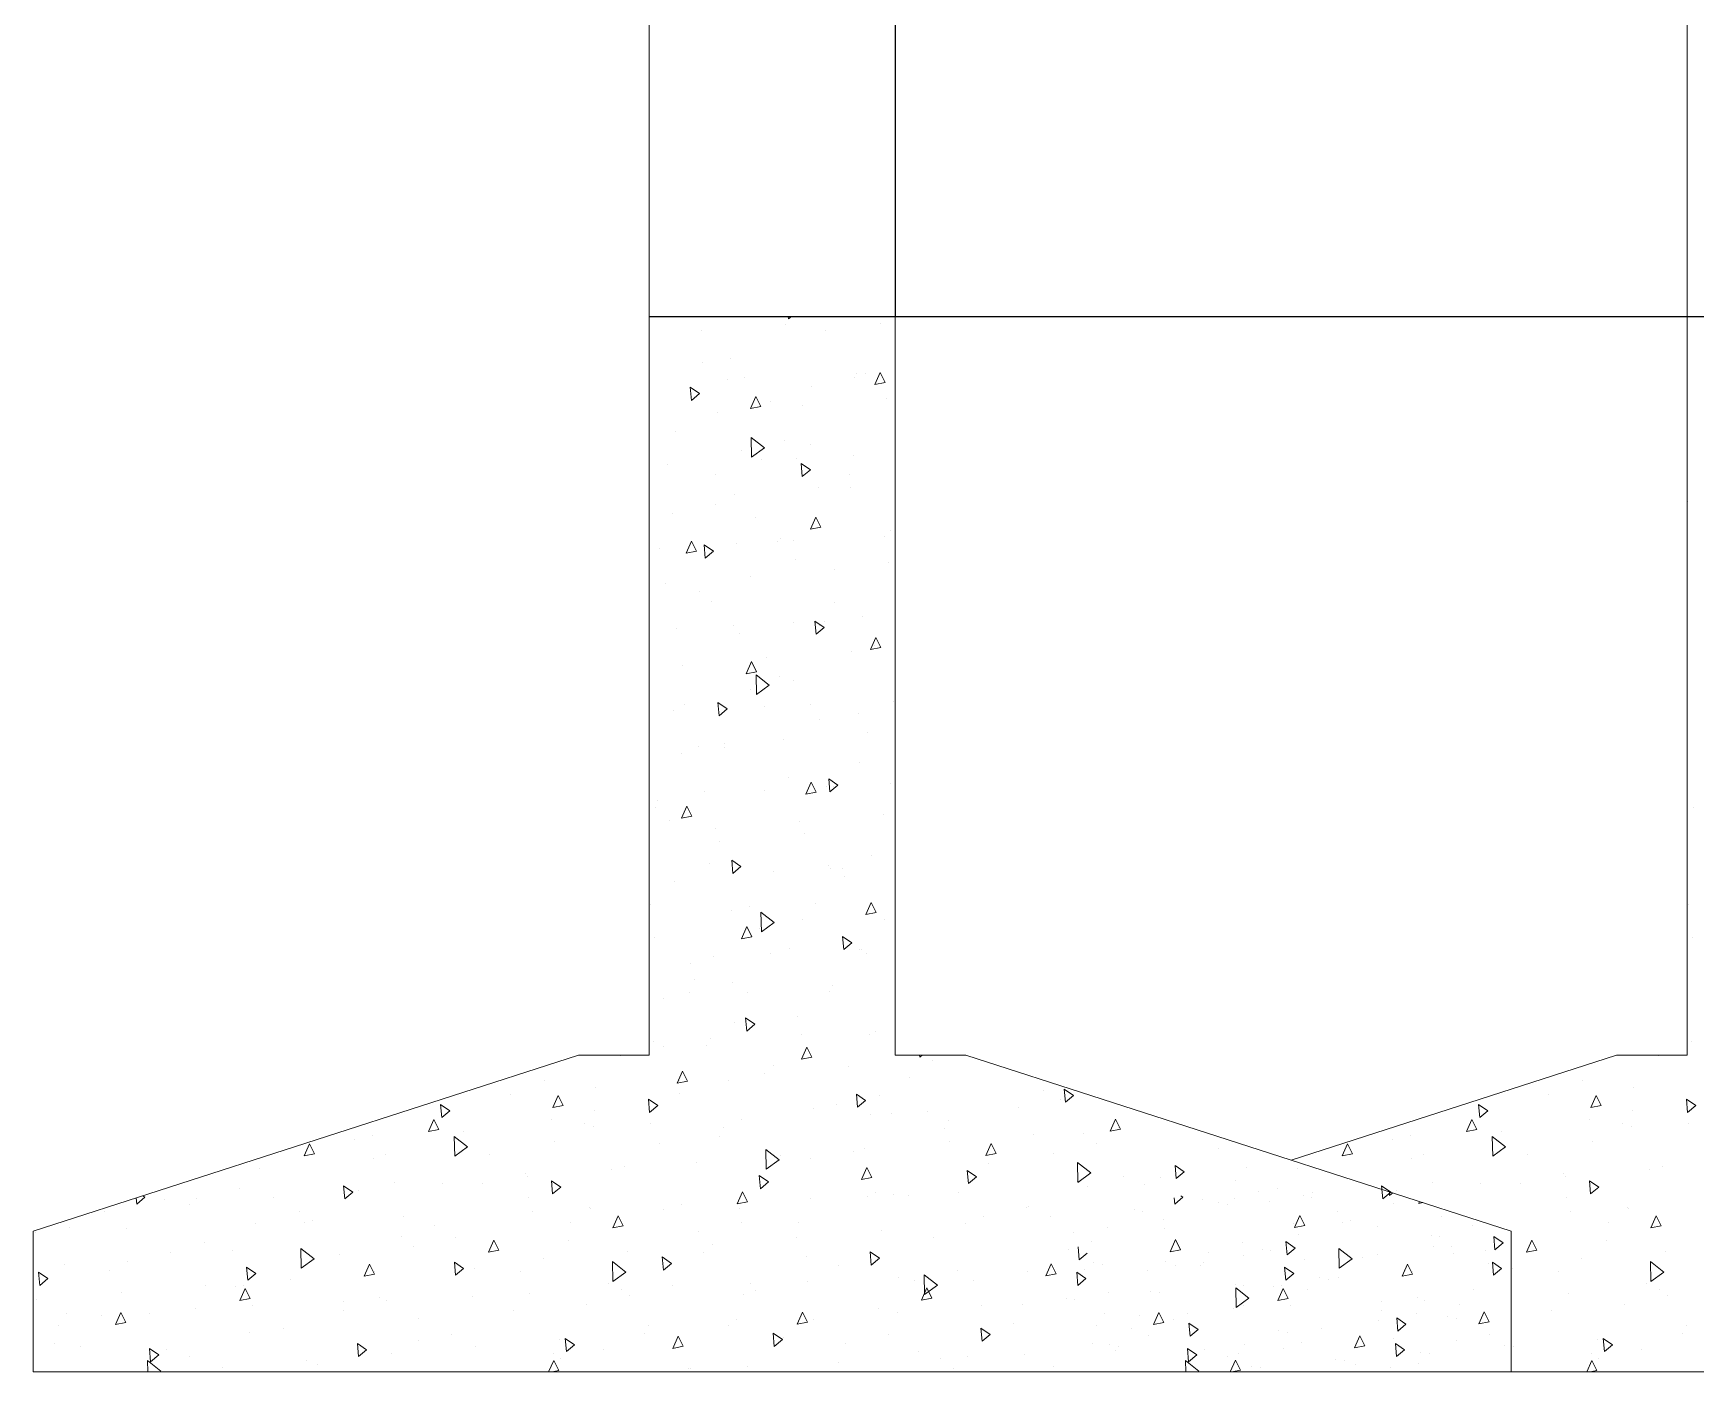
# Model space of a CAD drawing. Header units: inches. Extents: x -6800 to 96653, y -25814 to 17379.
# Drawn here: x 5514.4 to 5608.9, y 39.9 to 116 of the extents above; entities that cross this region are included whole.
import ezdxf

# ---------------------------------------------------------------- set-up
doc = ezdxf.new("R2010")
doc.units = ezdxf.units.IN
doc.header["$MEASUREMENT"] = 0
doc.layers.add('Footing', color=50, linetype='Continuous', lineweight=20)
doc.layers.add('Hatch', color=161, linetype='Continuous', lineweight=5)

msp = doc.modelspace()

# ---------------------------------------------------------------- linework, layer by layer
for p, q in [((5563.377, 219.857), (5563.377, 99.857)), ((5549.377, 99.857), (5990.377, 99.857)), ((5557.294, 99.857), (5557.467, 99.857))]:
    msp.add_line(p, q)
at = {"layer": 'Footing'}
for p, q in [((5549.377, 117.857), (5549.377, 57.857)), ((5563.377, 57.857), (5563.377, 117.857)), ((5608.377, 117.857), (5608.377, 57.857)), ((5545.377, 57.857), (5514.377, 47.857)), ((5549.377, 57.857), (5545.377, 57.857)), ((5567.377, 57.857), (5563.377, 57.857)), ((5598.377, 47.857), (5567.377, 57.857)), ((5604.377, 57.857), (5585.877, 51.889)), ((5608.377, 57.857), (5604.377, 57.857)), ((5514.377, 47.857), (5514.377, 39.857)), ((5598.377, 39.857), (5598.377, 47.857)), ((5514.377, 39.857), (5598.377, 39.857)), ((5573.377, 39.857), (5657.377, 39.857))]:
    msp.add_line(p, q, dxfattribs=at)
at = {"layer": 'Hatch', "linetype": 'Continuous', "transparency": 33554579}
for p, q in [((5557.154, 99.424), (5557.154, 99.424)), ((5557.305, 99.721), (5557.294, 99.857)), ((5557.305, 99.721), (5557.467, 99.857)), ((5561.96, 99.828), (5561.96, 99.828)), ((5562.524, 99.486), (5562.524, 99.486)), ((5552.363, 99.039), (5552.363, 99.039)), ((5559.392, 99.047), (5559.392, 99.047)), ((5554.006, 97.463), (5554.006, 97.463)), ((5552.42, 97.246), (5552.42, 97.246)), ((5554.828, 96.393), (5554.828, 96.393)), ((5561.031, 96.412), (5561.031, 96.412)), ((5561.175, 96.62), (5561.175, 96.62)), ((5561.66, 96.608), (5561.66, 96.608)), ((5562.211, 95.994), (5562.516, 96.679)), ((5562.8, 96.109), (5562.516, 96.679)), ((5551.79, 95.093), (5551.725, 95.84)), ((5552.25, 95.479), (5551.725, 95.84)), ((5551.79, 95.093), (5552.25, 95.479)), ((5553.832, 96.3), (5553.832, 96.3)), ((5558.59, 95.871), (5558.59, 95.871)), ((5562.211, 95.994), (5562.8, 96.109)), ((5555.143, 94.62), (5555.448, 95.306)), ((5555.143, 94.62), (5555.732, 94.735)), ((5555.732, 94.735), (5555.448, 95.306)), ((5556.274, 95.023), (5556.274, 95.023)), ((5558.083, 94.775), (5558.083, 94.775)), ((5562.889, 95.179), (5562.889, 95.179)), ((5553.291, 94.39), (5553.291, 94.39)), ((5550.873, 93.335), (5550.873, 93.335)), ((5555.207, 91.865), (5555.184, 92.989)), ((5555.934, 92.396), (5555.184, 92.989)), ((5557.097, 92.797), (5557.097, 92.797)), ((5554.656, 92.256), (5554.656, 92.256)), ((5555.207, 91.865), (5555.934, 92.396)), ((5555.757, 91.744), (5555.757, 91.744)), ((5557.759, 91.789), (5557.759, 91.789)), ((5558.541, 92.583), (5558.541, 92.583)), ((5561.006, 91.93), (5561.006, 91.93)), ((5550.416, 91.468), (5550.416, 91.468)), ((5553.141, 90.895), (5553.141, 90.895)), ((5558.09, 90.756), (5558.024, 91.503)), ((5558.549, 91.141), (5558.024, 91.503)), ((5558.09, 90.756), (5558.549, 91.141)), ((5560.778, 90.87), (5560.778, 90.87)), ((5559.011, 90.126), (5559.011, 90.126)), ((5560.809, 90.143), (5560.809, 90.143)), ((5549.414, 89.336), (5549.414, 89.336)), ((5553.163, 89.181), (5553.163, 89.181)), ((5554.22, 89.741), (5554.22, 89.741)), ((5608.414, 89.336), (5608.414, 89.336)), ((5550.722, 88.64), (5550.722, 88.64)), ((5555.409, 88.455), (5555.409, 88.455)), ((5558.55, 87.772), (5558.855, 88.458)), ((5558.55, 87.772), (5559.139, 87.887)), ((5559.139, 87.887), (5558.855, 88.458)), ((5551.483, 86.399), (5551.788, 87.084)), ((5552.072, 86.513), (5551.788, 87.084)), ((5554.343, 86.957), (5554.343, 86.957)), ((5556.686, 87.095), (5556.686, 87.095)), ((5556.844, 87.255), (5556.844, 87.255)), ((5557.59, 87.099), (5557.59, 87.099)), ((5562.765, 87.325), (5562.765, 87.325)), ((5563.077, 87.703), (5563.077, 87.703)), ((5549.998, 86.692), (5549.998, 86.692)), ((5551.483, 86.399), (5552.072, 86.513)), ((5552.574, 86.128), (5552.509, 86.875)), ((5553.034, 86.513), (5552.509, 86.875)), ((5552.574, 86.128), (5553.034, 86.513)), ((5557.677, 86.015), (5557.677, 86.015)), ((5555.149, 85.092), (5555.149, 85.092)), ((5559.94, 85.476), (5559.94, 85.476)), ((5563.014, 85.879), (5563.014, 85.879)), ((5550.342, 84.687), (5550.342, 84.687)), ((5552.266, 84.252), (5552.266, 84.252)), ((5552.909, 83.639), (5552.909, 83.639)), ((5559.945, 83.575), (5559.945, 83.575)), ((5554.174, 82.267), (5554.174, 82.267)), ((5557.615, 82.446), (5557.615, 82.446)), ((5558.874, 81.79), (5558.809, 82.537)), ((5559.334, 82.176), (5558.809, 82.537)), ((5559.08, 82.264), (5559.08, 82.264)), ((5559.349, 82.493), (5559.349, 82.493)), ((5561.521, 82.805), (5561.521, 82.805)), ((5550.927, 82.126), (5550.927, 82.126)), ((5554.534, 81.812), (5554.534, 81.812)), ((5558.874, 81.79), (5559.334, 82.175)), ((5561.957, 80.924), (5562.262, 81.609)), ((5562.546, 81.039), (5562.262, 81.609)), ((5556.078, 80.443), (5556.078, 80.443)), ((5560.869, 80.827), (5560.869, 80.827)), ((5561.957, 80.924), (5562.546, 81.039)), ((5562.213, 81.135), (5562.213, 81.135)), ((5551.271, 80.038), (5551.271, 80.038)), ((5554.89, 79.55), (5555.195, 80.236)), ((5554.89, 79.55), (5555.479, 79.665)), ((5555.479, 79.665), (5555.195, 80.236)), ((5555.486, 78.368), (5555.463, 79.492)), ((5556.213, 78.899), (5555.463, 79.492)), ((5555.146, 78.649), (5555.146, 78.649)), ((5555.486, 78.367), (5556.213, 78.899)), ((5556.802, 79.372), (5556.802, 79.372)), ((5557.586, 79.19), (5557.586, 79.19)), ((5551.415, 77.788), (5551.415, 77.788)), ((5553.359, 77.162), (5553.293, 77.909)), ((5553.818, 77.547), (5553.293, 77.909)), ((5553.359, 77.162), (5553.818, 77.547)), ((5555.933, 77.662), (5555.933, 77.662)), ((5558.543, 77.797), (5558.543, 77.797)), ((5563.276, 77.982), (5563.276, 77.982)), ((5550.758, 77.436), (5550.758, 77.436)), ((5559.07, 76.932), (5559.07, 76.932)), ((5561.267, 77.263), (5561.267, 77.263)), ((5557.006, 75.794), (5557.006, 75.794)), ((5561.798, 76.178), (5561.798, 76.178)), ((5551.212, 75.034), (5551.212, 75.034)), ((5552.2, 75.389), (5552.2, 75.389)), ((5553.652, 75.575), (5553.652, 75.575)), ((5553.683, 75.348), (5553.683, 75.348)), ((5561.338, 74.492), (5561.338, 74.492)), ((5552.517, 72.83), (5552.517, 72.83)), ((5555.951, 72.908), (5555.951, 72.908)), ((5557.333, 73.648), (5557.333, 73.648)), ((5558.297, 72.702), (5558.602, 73.388)), ((5558.297, 72.702), (5558.886, 72.817)), ((5558.886, 72.817), (5558.602, 73.388)), ((5559.472, 73.148), (5559.472, 73.148)), ((5559.659, 72.824), (5559.593, 73.571)), ((5560.118, 73.21), (5559.593, 73.571)), ((5559.659, 72.824), (5560.118, 73.21)), ((5559.86, 73.151), (5559.86, 73.151)), ((5563.107, 73.292), (5563.107, 73.292)), ((5549.718, 71.96), (5549.718, 71.96)), ((5549.874, 72.358), (5549.874, 72.358)), ((5551.229, 71.329), (5551.534, 72.014)), ((5551.818, 71.443), (5551.534, 72.014)), ((5608.718, 71.96), (5608.718, 71.96)), ((5550.551, 71.219), (5550.551, 71.219)), ((5551.229, 71.329), (5551.818, 71.443)), ((5557.935, 71.144), (5557.935, 71.144)), ((5562.726, 71.529), (5562.726, 71.529)), ((5553.128, 70.74), (5553.128, 70.74)), ((5553.399, 70.033), (5553.399, 70.033)), ((5558.219, 70.468), (5558.219, 70.468)), ((5562.01, 69.199), (5562.01, 69.199)), ((5552.818, 68.78), (5552.818, 68.78)), ((5554.143, 68.196), (5554.078, 68.943)), ((5554.603, 68.582), (5554.078, 68.943)), ((5554.143, 68.196), (5554.603, 68.582)), ((5556.445, 68.319), (5556.445, 68.319)), ((5559.57, 68.658), (5559.57, 68.658)), ((5559.691, 68.461), (5559.691, 68.461)), ((5560.401, 68.499), (5560.401, 68.499)), ((5550.803, 67.709), (5550.803, 67.709)), ((5560.487, 68.028), (5560.487, 68.028)), ((5549.465, 66.418), (5549.465, 66.418)), ((5555.086, 66.34), (5555.086, 66.34)), ((5558.864, 66.495), (5558.864, 66.495)), ((5561.704, 65.854), (5562.009, 66.539)), ((5562.293, 65.969), (5562.009, 66.539)), ((5608.465, 66.418), (5608.465, 66.418)), ((5554.057, 66.091), (5554.057, 66.091)), ((5555.765, 64.871), (5555.742, 65.995)), ((5556.492, 65.402), (5555.742, 65.995)), ((5555.765, 64.87), (5556.492, 65.402)), ((5558.076, 65.584), (5558.076, 65.584)), ((5561.704, 65.854), (5562.293, 65.969)), ((5562.755, 65.588), (5562.755, 65.588)), ((5549.676, 64.577), (5549.676, 64.577)), ((5554.636, 64.48), (5554.941, 65.166)), ((5554.636, 64.48), (5555.225, 64.595)), ((5555.225, 64.595), (5554.941, 65.166)), ((5555.635, 65.042), (5555.635, 65.042)), ((5560.443, 63.858), (5560.378, 64.605)), ((5560.903, 64.244), (5560.378, 64.605)), ((5608.676, 64.577), (5608.676, 64.577)), ((5553.029, 63.487), (5553.029, 63.487)), ((5556.276, 63.629), (5556.276, 63.629)), ((5557.354, 63.9), (5557.354, 63.9)), ((5560.443, 63.858), (5560.903, 64.244)), ((5561.33, 63.849), (5561.33, 63.849)), ((5561.451, 63.855), (5561.451, 63.855)), ((5561.757, 63.657), (5561.757, 63.657)), ((5551.732, 63.06), (5551.732, 63.06)), ((5551.701, 61.427), (5551.701, 61.427)), ((5551.944, 62.137), (5551.944, 62.137)), ((5554.142, 61.968), (5554.142, 61.968)), ((5554.986, 61.442), (5554.986, 61.442)), ((5559.622, 61.46), (5559.622, 61.46)), ((5559.792, 61.846), (5559.792, 61.846)), ((5550.195, 61.057), (5550.195, 61.057)), ((5554.212, 59.697), (5554.212, 59.697)), ((5554.928, 59.23), (5554.862, 59.977)), ((5555.387, 59.616), (5554.862, 59.977)), ((5554.928, 59.23), (5555.387, 59.616)), ((5557.823, 60.041), (5557.823, 60.041)), ((5549.613, 58.656), (5549.613, 58.656)), ((5552.86, 58.798), (5552.86, 58.798)), ((5558.035, 59.024), (5558.035, 59.024)), ((5561.89, 59.02), (5561.89, 59.02)), ((5562.258, 59.2), (5562.258, 59.2)), ((5608.613, 58.656), (5608.613, 58.656)), ((5547.767, 57.812), (5547.767, 57.812)), ((5550.208, 58.353), (5550.208, 58.353)), ((5552.66, 58.411), (5552.66, 58.411)), ((5558.043, 57.632), (5558.348, 58.318)), ((5558.043, 57.632), (5558.632, 57.747)), ((5558.632, 57.747), (5558.348, 58.318)), ((5564.761, 57.75), (5564.759, 57.857)), ((5564.761, 57.749), (5564.908, 57.857)), ((5606.767, 57.812), (5606.767, 57.812)), ((5550.975, 56.259), (5551.281, 56.944)), ((5551.564, 56.373), (5551.281, 56.944)), ((5555.915, 56.793), (5555.915, 56.793)), ((5556.48, 57.257), (5556.48, 57.257)), ((5560.721, 57.197), (5560.721, 57.197)), ((5565.512, 57.582), (5565.512, 57.582)), ((5543.424, 56.424), (5543.424, 56.424)), ((5546.317, 56.003), (5546.317, 56.003)), ((5550.975, 56.259), (5551.564, 56.373)), ((5551.123, 56.408), (5551.123, 56.408)), ((5553.889, 56.426), (5553.889, 56.426)), ((5564.158, 56.58), (5564.158, 56.58)), ((5571.827, 55.829), (5571.827, 55.829)), ((5573.043, 55.183), (5572.978, 55.93)), ((5573.503, 55.569), (5572.978, 55.93)), ((5602.424, 56.424), (5602.424, 56.424)), ((5605.317, 56.003), (5605.317, 56.003)), ((5537.597, 54.312), (5537.531, 55.059)), ((5538.056, 54.697), (5537.531, 55.059)), ((5541.525, 55.619), (5541.525, 55.619)), ((5543.908, 54.885), (5544.213, 55.57)), ((5543.908, 54.885), (5544.497, 54.999)), ((5544.497, 54.999), (5544.213, 55.57)), ((5549.412, 54.602), (5549.347, 55.349)), ((5549.872, 54.988), (5549.347, 55.349)), ((5549.412, 54.602), (5549.872, 54.988)), ((5551.093, 55.673), (5551.093, 55.673)), ((5558.748, 54.817), (5558.748, 54.817)), ((5560.059, 55.051), (5560.059, 55.051)), ((5561.227, 54.893), (5561.162, 55.64)), ((5561.687, 55.278), (5561.162, 55.64)), ((5561.227, 54.893), (5561.687, 55.278)), ((5562.5, 55.592), (5562.5, 55.592)), ((5570.384, 54.88), (5570.384, 54.88)), ((5572.785, 55.341), (5572.785, 55.341)), ((5573.043, 55.183), (5573.503, 55.569)), ((5596.597, 54.312), (5596.531, 55.059)), ((5597.056, 54.697), (5596.531, 55.059)), ((5600.525, 55.619), (5600.525, 55.619)), ((5602.908, 54.885), (5603.213, 55.57)), ((5602.908, 54.885), (5603.497, 54.999)), ((5603.497, 54.999), (5603.213, 55.57)), ((5608.412, 54.602), (5608.347, 55.349)), ((5608.872, 54.988), (5608.347, 55.349)), ((5608.412, 54.602), (5608.872, 54.988)), ((5536.84, 53.511), (5537.145, 54.196)), ((5537.429, 53.625), (5537.145, 54.196)), ((5537.597, 54.312), (5538.056, 54.697)), ((5538.014, 54.661), (5538.014, 54.661)), ((5543.833, 54.197), (5543.833, 54.197)), ((5545.692, 53.984), (5545.692, 53.984)), ((5546.274, 54.738), (5546.274, 54.738)), ((5549.444, 53.966), (5549.444, 53.966)), ((5554.619, 54.192), (5554.619, 54.192)), ((5561.962, 54.513), (5561.962, 54.513)), ((5563.187, 54.551), (5563.187, 54.551)), ((5565.209, 54.654), (5565.209, 54.654)), ((5566.426, 54.14), (5566.426, 54.14)), ((5575.586, 53.532), (5575.891, 54.217)), ((5576.175, 53.646), (5575.891, 54.217)), ((5595.84, 53.511), (5596.145, 54.196)), ((5596.429, 53.625), (5596.145, 54.196)), ((5596.597, 54.312), (5597.056, 54.697)), ((5597.014, 54.661), (5597.014, 54.661)), ((5602.833, 54.197), (5602.833, 54.197)), ((5604.692, 53.984), (5604.692, 53.984)), ((5605.274, 54.738), (5605.274, 54.738)), ((5608.444, 53.966), (5608.444, 53.966)), ((5532.627, 53.077), (5532.627, 53.077)), ((5533.679, 53.278), (5533.679, 53.278)), ((5536.84, 53.511), (5537.429, 53.625)), ((5538.331, 52.118), (5538.308, 53.243)), ((5539.058, 52.649), (5538.308, 53.243)), ((5538.854, 53.504), (5538.854, 53.504)), ((5543.991, 52.973), (5543.991, 52.973)), ((5546.197, 53.824), (5546.197, 53.824)), ((5553.361, 53.233), (5553.361, 53.233)), ((5553.589, 53.762), (5553.589, 53.762)), ((5566.181, 53.665), (5566.181, 53.665)), ((5566.441, 52.933), (5566.441, 52.933)), ((5571.248, 53.337), (5571.248, 53.337)), ((5574.095, 53.389), (5574.095, 53.389)), ((5575.586, 53.532), (5576.175, 53.646)), ((5576.039, 53.722), (5576.039, 53.722)), ((5591.627, 53.077), (5591.627, 53.077)), ((5592.679, 53.278), (5592.679, 53.278)), ((5595.84, 53.511), (5596.429, 53.625)), ((5597.331, 52.118), (5597.308, 53.243)), ((5598.058, 52.649), (5597.308, 53.243)), ((5597.854, 53.504), (5597.854, 53.504)), ((5602.991, 52.973), (5602.991, 52.973)), ((5605.197, 53.824), (5605.197, 53.824)), ((5529.772, 52.137), (5530.077, 52.822)), ((5529.772, 52.137), (5530.361, 52.252)), ((5530.361, 52.252), (5530.077, 52.822)), ((5534.393, 52.183), (5534.393, 52.183)), ((5538.331, 52.118), (5539.058, 52.649)), ((5540.282, 52.221), (5540.282, 52.221)), ((5549.954, 52.811), (5549.954, 52.811)), ((5556.044, 51.373), (5556.021, 52.498)), ((5556.771, 51.905), (5556.021, 52.498)), ((5556.843, 52.143), (5556.843, 52.143)), ((5558.566, 51.977), (5558.566, 51.977)), ((5561.016, 52.377), (5561.016, 52.377)), ((5561.65, 52.548), (5561.65, 52.548)), ((5568.518, 52.158), (5568.823, 52.843)), ((5568.518, 52.158), (5569.107, 52.273)), ((5569.107, 52.273), (5568.823, 52.843)), ((5572.351, 52.29), (5572.351, 52.29)), ((5574.792, 52.831), (5574.792, 52.831)), ((5581.749, 52.533), (5581.749, 52.533)), ((5588.772, 52.137), (5589.077, 52.822)), ((5588.772, 52.137), (5589.361, 52.252)), ((5589.361, 52.252), (5589.077, 52.822)), ((5593.393, 52.183), (5593.393, 52.183)), ((5597.331, 52.118), (5598.058, 52.649)), ((5599.282, 52.221), (5599.282, 52.221)), ((5527.227, 51.388), (5527.227, 51.388)), ((5533.728, 51.957), (5533.728, 51.957)), ((5542.339, 51.123), (5542.339, 51.123)), ((5547.246, 51.354), (5547.246, 51.354)), ((5547.96, 51.544), (5547.96, 51.544)), ((5552.052, 51.759), (5552.052, 51.759)), ((5556.044, 51.373), (5556.771, 51.905)), ((5556.125, 51.436), (5556.125, 51.436)), ((5561.45, 50.784), (5561.755, 51.469)), ((5562.039, 50.899), (5561.755, 51.469)), ((5567.527, 50.555), (5567.462, 51.302)), ((5567.987, 50.941), (5567.462, 51.302)), ((5568.694, 51.7), (5568.694, 51.7)), ((5573.757, 50.629), (5573.734, 51.753)), ((5574.484, 51.16), (5573.734, 51.753)), ((5573.757, 50.628), (5574.484, 51.16)), ((5579.343, 50.845), (5579.277, 51.592)), ((5579.802, 51.231), (5579.277, 51.592)), ((5579.343, 50.845), (5579.802, 51.231)), ((5583.311, 51.481), (5583.311, 51.481)), ((5586.227, 51.388), (5586.227, 51.388)), ((5592.728, 51.957), (5592.728, 51.957)), ((5601.339, 51.123), (5601.339, 51.123)), ((5606.246, 51.354), (5606.246, 51.354)), ((5606.96, 51.544), (5606.96, 51.544)), ((5526.113, 50.268), (5526.113, 50.268)), ((5532.081, 49.684), (5532.016, 50.431)), ((5532.541, 50.069), (5532.016, 50.431)), ((5532.856, 50.18), (5532.856, 50.18)), ((5534.895, 50.637), (5534.895, 50.637)), ((5537.648, 50.565), (5537.648, 50.565)), ((5539.899, 50.582), (5539.899, 50.582)), ((5542.454, 50.969), (5542.454, 50.969)), ((5543.896, 49.974), (5543.831, 50.721)), ((5544.356, 50.36), (5543.831, 50.721)), ((5543.896, 49.974), (5544.356, 50.36)), ((5554.383, 49.41), (5554.688, 50.096)), ((5554.972, 49.525), (5554.688, 50.096)), ((5555.629, 50.793), (5555.629, 50.793)), ((5555.712, 50.264), (5555.647, 51.012)), ((5556.172, 50.65), (5555.647, 51.012)), ((5555.712, 50.264), (5556.172, 50.65)), ((5561.45, 50.784), (5562.039, 50.899)), ((5567.527, 50.555), (5567.987, 50.941)), ((5573.714, 50.691), (5573.714, 50.691)), ((5574.311, 50.369), (5574.311, 50.369)), ((5576.363, 50.949), (5576.363, 50.949)), ((5577.558, 50.511), (5577.558, 50.511)), ((5578.473, 50.904), (5578.473, 50.904)), ((5582.733, 50.737), (5582.733, 50.737)), ((5584.017, 50.093), (5584.017, 50.093)), ((5585.113, 50.268), (5585.113, 50.268)), ((5591.081, 49.684), (5591.016, 50.431)), ((5591.541, 50.069), (5591.016, 50.431)), ((5591.47, 49.884), (5591.466, 50.086)), ((5591.856, 50.18), (5591.856, 50.18)), ((5593.895, 50.637), (5593.895, 50.637)), ((5596.648, 50.565), (5596.648, 50.565)), ((5598.899, 50.582), (5598.899, 50.582)), ((5601.454, 50.969), (5601.454, 50.969)), ((5602.896, 49.974), (5602.831, 50.721)), ((5603.356, 50.36), (5602.831, 50.721)), ((5602.896, 49.974), (5603.356, 50.36)), ((5520.266, 49.393), (5520.235, 49.747)), ((5520.266, 49.393), (5520.725, 49.779)), ((5520.725, 49.779), (5520.601, 49.865)), ((5521.816, 49.625), (5521.816, 49.625)), ((5523.258, 49.391), (5523.258, 49.391)), ((5523.672, 49.727), (5523.672, 49.727)), ((5528.05, 49.776), (5528.05, 49.776)), ((5532.081, 49.684), (5532.541, 50.069)), ((5542.55, 49.781), (5542.55, 49.781)), ((5546.02, 49.196), (5546.02, 49.196)), ((5551.203, 49.36), (5551.203, 49.36)), ((5554.383, 49.41), (5554.972, 49.525)), ((5558.546, 49.681), (5558.546, 49.681)), ((5561.793, 49.823), (5561.793, 49.823)), ((5562.247, 50.05), (5562.247, 50.05)), ((5563.284, 49.937), (5563.284, 49.937)), ((5564.116, 49.902), (5564.116, 49.902)), ((5566.968, 50.049), (5566.968, 50.049)), ((5570.858, 49.216), (5570.858, 49.216)), ((5570.962, 49.26), (5570.962, 49.26)), ((5579.266, 49.393), (5579.235, 49.747)), ((5579.266, 49.393), (5579.725, 49.779)), ((5579.725, 49.779), (5579.601, 49.865)), ((5580.816, 49.625), (5580.816, 49.625)), ((5581.774, 49.478), (5581.774, 49.478)), ((5582.258, 49.391), (5582.258, 49.391)), ((5582.672, 49.727), (5582.672, 49.727)), ((5584.643, 49.529), (5584.643, 49.529)), ((5586.566, 49.862), (5586.566, 49.862)), ((5587.05, 49.776), (5587.05, 49.776)), ((5587.084, 50.07), (5587.084, 50.07)), ((5591.081, 49.684), (5591.541, 50.069)), ((5591.47, 49.883), (5591.661, 50.023)), ((5591.696, 49.416), (5591.696, 49.416)), ((5593.128, 49.431), (5593.174, 49.535)), ((5593.128, 49.431), (5593.358, 49.476)), ((5601.55, 49.781), (5601.55, 49.781)), ((5605.02, 49.196), (5605.02, 49.196)), ((5518.452, 48.986), (5518.452, 48.986)), ((5527.016, 48.304), (5527.016, 48.304)), ((5529.494, 48.948), (5529.494, 48.948)), ((5529.794, 48.342), (5529.794, 48.342)), ((5530.263, 48.446), (5530.263, 48.446)), ((5535.438, 48.672), (5535.438, 48.672)), ((5537.163, 48.197), (5537.163, 48.197)), ((5542.781, 48.993), (5542.781, 48.993)), ((5544.92, 48.324), (5544.92, 48.324)), ((5546.028, 49.134), (5546.028, 49.134)), ((5547.315, 48.037), (5547.62, 48.722)), ((5547.904, 48.151), (5547.62, 48.722)), ((5550.228, 49.104), (5550.228, 49.104)), ((5554.518, 49.113), (5554.518, 49.113)), ((5554.631, 48.362), (5554.631, 48.362)), ((5557.897, 48.353), (5557.897, 48.353)), ((5567.37, 48.284), (5567.37, 48.284)), ((5568.417, 48.675), (5568.417, 48.675)), ((5572.176, 48.688), (5572.176, 48.688)), ((5576.968, 49.073), (5576.968, 49.073)), ((5577.452, 48.986), (5577.452, 48.986)), ((5578.63, 48.509), (5578.63, 48.509)), ((5586.016, 48.304), (5586.016, 48.304)), ((5586.061, 48.058), (5586.366, 48.743)), ((5586.65, 48.172), (5586.366, 48.743)), ((5588.494, 48.948), (5588.494, 48.948)), ((5588.794, 48.342), (5588.794, 48.342)), ((5589.263, 48.446), (5589.263, 48.446)), ((5594.438, 48.672), (5594.438, 48.672)), ((5596.163, 48.197), (5596.163, 48.197)), ((5601.781, 48.993), (5601.781, 48.993)), ((5603.92, 48.324), (5603.92, 48.324)), ((5605.028, 49.134), (5605.028, 49.134)), ((5606.315, 48.037), (5606.62, 48.722)), ((5606.904, 48.151), (5606.62, 48.722)), ((5514.498, 47.758), (5514.498, 47.758)), ((5516.429, 48.041), (5516.429, 48.041)), ((5519.673, 47.984), (5519.673, 47.984)), ((5535.322, 47.534), (5535.322, 47.534)), ((5538.405, 47.508), (5538.405, 47.508)), ((5540.247, 46.663), (5540.552, 47.348)), ((5540.836, 46.777), (5540.552, 47.348)), ((5544.818, 47.341), (5544.818, 47.341)), ((5547.315, 48.037), (5547.904, 48.151)), ((5552.191, 47.821), (5552.191, 47.821)), ((5557.772, 47.494), (5557.772, 47.494)), ((5562.579, 47.899), (5562.579, 47.899)), ((5565.552, 47.497), (5565.552, 47.497)), ((5573.498, 47.758), (5573.498, 47.758)), ((5574.539, 47.289), (5574.539, 47.289)), ((5575.429, 48.041), (5575.429, 48.041)), ((5578.673, 47.984), (5578.673, 47.984)), ((5578.993, 46.684), (5579.298, 47.369)), ((5579.582, 46.798), (5579.298, 47.369)), ((5585.643, 46.508), (5585.577, 47.255)), ((5586.102, 46.893), (5585.577, 47.255)), ((5586.061, 48.058), (5586.65, 48.172)), ((5586.285, 47.654), (5586.285, 47.654)), ((5590.765, 48.143), (5590.765, 48.143)), ((5593.838, 47.621), (5593.838, 47.621)), ((5594.322, 47.534), (5594.322, 47.534)), ((5597.458, 46.798), (5597.393, 47.545)), ((5597.918, 47.184), (5597.393, 47.545)), ((5597.405, 47.508), (5597.405, 47.508)), ((5599.247, 46.663), (5599.552, 47.348)), ((5599.836, 46.777), (5599.552, 47.348)), ((5603.818, 47.341), (5603.818, 47.341)), ((5606.315, 48.037), (5606.904, 48.151)), ((5522.179, 46.653), (5522.179, 46.653)), ((5524.084, 47.185), (5524.084, 47.185)), ((5525.724, 46.745), (5525.724, 46.745)), ((5529.614, 45.742), (5529.591, 46.867)), ((5530.341, 46.273), (5529.591, 46.867)), ((5531.762, 46.508), (5531.762, 46.508)), ((5535.964, 46.966), (5535.964, 46.966)), ((5540.247, 46.663), (5540.836, 46.777)), ((5543.383, 46.32), (5543.383, 46.32)), ((5548.174, 46.705), (5548.174, 46.705)), ((5550.196, 45.636), (5550.131, 46.384)), ((5550.656, 46.022), (5550.131, 46.384)), ((5552.496, 46.664), (5552.496, 46.664)), ((5552.981, 47.11), (5552.981, 47.11)), ((5558.312, 46.435), (5558.312, 46.435)), ((5562.012, 45.927), (5561.946, 46.674)), ((5562.471, 46.312), (5561.946, 46.674)), ((5562.012, 45.927), (5562.471, 46.312)), ((5573.23, 46.82), (5573.23, 46.82)), ((5573.827, 46.217), (5573.762, 46.964)), ((5573.827, 46.217), (5574.287, 46.603)), ((5578.993, 46.684), (5579.582, 46.798)), ((5581.179, 46.653), (5581.179, 46.653)), ((5583.084, 47.185), (5583.084, 47.185)), ((5583.15, 46.455), (5583.15, 46.455)), ((5584.24, 46.832), (5584.24, 46.832)), ((5584.724, 46.745), (5584.724, 46.745)), ((5585.643, 46.508), (5586.102, 46.893)), ((5588.614, 45.742), (5588.591, 46.867)), ((5589.341, 46.273), (5588.591, 46.867)), ((5589.907, 46.368), (5589.907, 46.368)), ((5590.762, 46.508), (5590.762, 46.508)), ((5593.964, 46.977), (5593.964, 46.977)), ((5594.964, 46.966), (5594.964, 46.966)), ((5595.082, 46.594), (5595.082, 46.594)), ((5596.936, 46.768), (5596.936, 46.768)), ((5597.458, 46.798), (5597.918, 47.184)), ((5599.247, 46.663), (5599.836, 46.777)), ((5602.383, 46.32), (5602.383, 46.32)), ((5607.174, 46.705), (5607.174, 46.705)), ((5514.75, 44.765), (5514.685, 45.512)), ((5515.21, 45.151), (5514.685, 45.512)), ((5516.126, 45.956), (5516.126, 45.956)), ((5518.697, 45.601), (5518.697, 45.601)), ((5519.738, 46.112), (5519.738, 46.112)), ((5526.566, 45.056), (5526.5, 45.803)), ((5527.025, 45.441), (5526.5, 45.803)), ((5526.566, 45.056), (5527.025, 45.441)), ((5529.614, 45.742), (5530.341, 46.273)), ((5533.179, 45.289), (5533.484, 45.974)), ((5533.179, 45.289), (5533.768, 45.403)), ((5533.768, 45.403), (5533.484, 45.974)), ((5533.785, 45.531), (5533.785, 45.531)), ((5538.381, 45.346), (5538.316, 46.093)), ((5538.841, 45.732), (5538.316, 46.093)), ((5538.381, 45.346), (5538.841, 45.732)), ((5538.576, 45.916), (5538.576, 45.916)), ((5539.431, 45.757), (5539.431, 45.757)), ((5542.086, 45.581), (5542.086, 45.581)), ((5547.327, 44.997), (5547.304, 46.122)), ((5548.054, 45.528), (5547.304, 46.122)), ((5547.327, 44.997), (5548.054, 45.528)), ((5550.196, 45.636), (5550.656, 46.022)), ((5560.165, 45.913), (5560.165, 45.913)), ((5565.04, 44.252), (5565.017, 45.377)), ((5565.767, 44.784), (5565.017, 45.377)), ((5566.924, 45.601), (5566.924, 45.601)), ((5570.895, 45.538), (5570.895, 45.538)), ((5571.925, 45.31), (5572.23, 45.995)), ((5571.925, 45.31), (5572.514, 45.424)), ((5572.514, 45.424), (5572.23, 45.995)), ((5573.75, 44.765), (5573.685, 45.512)), ((5574.21, 45.151), (5573.685, 45.512)), ((5574.142, 45.679), (5574.142, 45.679)), ((5574.642, 46.042), (5574.642, 46.042)), ((5575.126, 45.956), (5575.126, 45.956)), ((5577.697, 45.601), (5577.697, 45.601)), ((5578.738, 46.112), (5578.738, 46.112)), ((5579.317, 45.905), (5579.317, 45.905)), ((5580.709, 45.914), (5580.709, 45.914)), ((5580.898, 46.069), (5580.898, 46.069)), ((5585.566, 45.056), (5585.5, 45.803)), ((5586.025, 45.441), (5585.5, 45.803)), ((5585.566, 45.056), (5586.025, 45.441)), ((5586.66, 46.226), (5586.66, 46.226)), ((5588.614, 45.742), (5589.341, 46.273)), ((5592.179, 45.289), (5592.484, 45.974)), ((5592.179, 45.289), (5592.768, 45.403)), ((5592.301, 45.618), (5592.301, 45.618)), ((5592.768, 45.403), (5592.484, 45.974)), ((5592.785, 45.531), (5592.785, 45.531)), ((5597.092, 46.003), (5597.092, 46.003)), ((5597.381, 45.346), (5597.316, 46.093)), ((5597.841, 45.732), (5597.316, 46.093)), ((5597.381, 45.346), (5597.841, 45.732)), ((5597.576, 45.916), (5597.576, 45.916)), ((5598.431, 45.757), (5598.431, 45.757)), ((5601.086, 45.581), (5601.086, 45.581)), ((5606.327, 44.997), (5606.304, 46.122)), ((5607.054, 45.528), (5606.304, 46.122)), ((5606.327, 44.997), (5607.054, 45.528)), ((5514.75, 44.765), (5515.21, 45.151)), ((5524.187, 44.742), (5524.187, 44.742)), ((5525.86, 44.726), (5525.86, 44.726)), ((5526.112, 43.915), (5526.417, 44.6)), ((5526.352, 44.746), (5526.352, 44.746)), ((5526.701, 44.03), (5526.417, 44.6)), ((5528.979, 45.127), (5528.979, 45.127)), ((5547.086, 44.902), (5547.086, 44.902)), ((5547.787, 44.529), (5547.787, 44.529)), ((5550.697, 44.747), (5550.697, 44.747)), ((5555.13, 44.849), (5555.13, 44.849)), ((5555.447, 44.464), (5555.447, 44.464)), ((5558.377, 44.991), (5558.377, 44.991)), ((5563.552, 45.217), (5563.552, 45.217)), ((5564.483, 45.06), (5564.483, 45.06)), ((5564.857, 43.936), (5565.162, 44.621)), ((5565.04, 44.252), (5565.767, 44.784)), ((5565.044, 45.253), (5565.044, 45.253)), ((5565.446, 44.051), (5565.162, 44.621)), ((5567.819, 45.058), (5567.819, 45.058)), ((5573.75, 44.765), (5574.21, 45.151)), ((5577.897, 44.424), (5577.897, 44.424)), ((5582.703, 44.828), (5582.703, 44.828)), ((5582.753, 43.508), (5582.73, 44.632)), ((5583.479, 44.039), (5582.73, 44.632)), ((5583.187, 44.742), (5583.187, 44.742)), ((5584.86, 44.726), (5584.86, 44.726)), ((5585.112, 43.915), (5585.417, 44.6)), ((5585.352, 44.746), (5585.352, 44.746)), ((5585.701, 44.03), (5585.417, 44.6)), ((5586.831, 44.528), (5586.831, 44.528)), ((5587.494, 45.213), (5587.494, 45.213)), ((5587.979, 45.127), (5587.979, 45.127)), ((5588.553, 45.214), (5588.553, 45.214)), ((5596.232, 44.537), (5596.232, 44.537)), ((5606.086, 44.902), (5606.086, 44.902)), ((5606.787, 44.529), (5606.787, 44.529)), ((5514.589, 43.952), (5514.589, 43.952)), ((5519.381, 44.337), (5519.381, 44.337)), ((5523.6, 43.473), (5523.6, 43.473)), ((5526.112, 43.915), (5526.701, 44.03)), ((5526.847, 43.614), (5526.847, 43.614)), ((5532.022, 43.84), (5532.022, 43.84)), ((5534.03, 44.068), (5534.03, 44.068)), ((5534.471, 43.892), (5534.471, 43.892)), ((5539.365, 44.161), (5539.365, 44.161)), ((5542.612, 44.303), (5542.612, 44.303)), ((5545.849, 43.674), (5545.849, 43.674)), ((5548.257, 44.206), (5548.257, 44.206)), ((5554.764, 44.225), (5554.764, 44.225)), ((5562.433, 43.473), (5562.433, 43.473)), ((5564.857, 43.936), (5565.446, 44.051)), ((5568.299, 43.635), (5568.299, 43.635)), ((5570.605, 43.674), (5570.605, 43.674)), ((5573.105, 44.039), (5573.105, 44.039)), ((5573.589, 43.952), (5573.589, 43.952)), ((5575.498, 44.381), (5575.498, 44.381)), ((5578.381, 44.337), (5578.381, 44.337)), ((5582.6, 43.473), (5582.6, 43.473)), ((5582.753, 43.507), (5583.479, 44.039)), ((5583.166, 43.629), (5583.166, 43.629)), ((5585.112, 43.915), (5585.701, 44.03)), ((5585.847, 43.614), (5585.847, 43.614)), ((5591.022, 43.84), (5591.022, 43.84)), ((5593.03, 44.068), (5593.03, 44.068)), ((5593.471, 43.892), (5593.471, 43.892)), ((5595.442, 43.694), (5595.442, 43.694)), ((5598.365, 44.161), (5598.365, 44.161)), ((5601.612, 44.303), (5601.612, 44.303)), ((5604.849, 43.674), (5604.849, 43.674)), ((5607.257, 44.206), (5607.257, 44.206)), ((5516.257, 43.152), (5516.257, 43.152)), ((5518.245, 43.038), (5518.245, 43.038)), ((5519.044, 42.541), (5519.349, 43.226)), ((5519.044, 42.541), (5519.633, 42.656)), ((5519.633, 42.656), (5519.349, 43.226)), ((5520.965, 43.161), (5520.965, 43.161)), ((5532.03, 43.351), (5532.03, 43.351)), ((5536.251, 42.885), (5536.251, 42.885)), ((5541.699, 43.317), (5541.699, 43.317)), ((5554.378, 42.82), (5554.378, 42.82)), ((5557.79, 42.562), (5558.095, 43.248)), ((5557.79, 42.562), (5558.379, 42.677)), ((5558.379, 42.677), (5558.095, 43.248)), ((5558.701, 42.845), (5558.701, 42.845)), ((5563.507, 43.25), (5563.507, 43.25)), ((5570.087, 42.618), (5570.087, 42.618)), ((5575.257, 43.152), (5575.257, 43.152)), ((5577.245, 43.038), (5577.245, 43.038)), ((5578.044, 42.541), (5578.349, 43.226)), ((5578.044, 42.541), (5578.633, 42.656)), ((5578.633, 42.656), (5578.349, 43.226)), ((5579.216, 42.84), (5579.216, 42.84)), ((5579.965, 43.161), (5579.965, 43.161)), ((5580.127, 41.88), (5580.062, 42.627)), ((5580.587, 42.265), (5580.062, 42.627)), ((5590.821, 42.774), (5590.821, 42.774)), ((5591.03, 43.351), (5591.03, 43.351)), ((5591.943, 42.17), (5591.877, 42.917)), ((5592.402, 42.556), (5591.877, 42.917)), ((5591.943, 42.17), (5592.402, 42.556)), ((5593.001, 43.153), (5593.001, 43.153)), ((5594.767, 42.972), (5594.767, 42.972)), ((5595.251, 42.885), (5595.251, 42.885)), ((5596.535, 42.583), (5596.84, 43.269)), ((5596.535, 42.583), (5597.124, 42.698)), ((5597.124, 42.698), (5596.84, 43.269)), ((5600.699, 43.317), (5600.699, 43.317)), ((5515.804, 42.497), (5515.804, 42.497)), ((5526.653, 42.096), (5526.653, 42.096)), ((5528.62, 42.306), (5528.62, 42.306)), ((5536.298, 41.629), (5536.298, 41.629)), ((5538.152, 41.965), (5538.152, 41.965)), ((5544.312, 41.671), (5544.312, 41.671)), ((5545.141, 41.394), (5544.616, 41.756)), ((5544.681, 41.008), (5544.616, 41.755)), ((5549.103, 42.056), (5549.103, 42.056)), ((5549.354, 42.462), (5549.354, 42.462)), ((5550.722, 41.189), (5551.027, 41.874)), ((5551.311, 41.303), (5551.027, 41.874)), ((5553.91, 42.461), (5553.91, 42.461)), ((5556.496, 41.299), (5556.431, 42.046)), ((5556.956, 41.684), (5556.431, 42.046)), ((5556.496, 41.299), (5556.956, 41.684)), ((5557.032, 41.785), (5557.032, 41.785)), ((5562.989, 41.986), (5562.989, 41.986)), ((5568.312, 41.589), (5568.246, 42.336)), ((5568.771, 41.975), (5568.246, 42.336)), ((5568.312, 41.589), (5568.771, 41.975)), ((5574.804, 42.497), (5574.804, 42.497)), ((5576.775, 42.299), (5576.775, 42.299)), ((5577.766, 41.941), (5577.766, 41.941)), ((5580.127, 41.88), (5580.587, 42.265)), ((5585.169, 42.183), (5585.169, 42.183)), ((5585.653, 42.096), (5585.653, 42.096)), ((5587.62, 42.306), (5587.62, 42.306)), ((5589.468, 41.21), (5589.773, 41.895)), ((5590.057, 41.324), (5589.773, 41.895)), ((5591.666, 41.762), (5591.666, 41.762)), ((5595.298, 41.629), (5595.298, 41.629)), ((5597.152, 41.965), (5597.152, 41.965)), ((5603.312, 41.671), (5603.312, 41.671)), ((5604.141, 41.394), (5603.616, 41.756)), ((5603.681, 41.008), (5603.616, 41.755)), ((5608.103, 42.056), (5608.103, 42.056)), ((5608.354, 42.462), (5608.354, 42.462)), ((5515.564, 41.473), (5515.564, 41.473)), ((5517.055, 41.307), (5517.055, 41.307)), ((5521.05, 40.428), (5520.985, 41.175)), ((5521.51, 40.813), (5520.985, 41.175)), ((5521.05, 40.428), (5521.51, 40.813)), ((5521.926, 41.111), (5521.926, 41.111)), ((5523.233, 40.721), (5523.233, 40.721)), ((5532.865, 40.718), (5532.8, 41.465)), ((5533.325, 41.104), (5532.8, 41.465)), ((5532.865, 40.718), (5533.325, 41.104)), ((5534.714, 40.882), (5534.714, 40.882)), ((5539.505, 41.267), (5539.505, 41.267)), ((5543.967, 40.877), (5543.967, 40.877)), ((5544.681, 41.008), (5545.141, 41.394)), ((5546.763, 41.131), (5546.763, 41.131)), ((5550.722, 41.189), (5551.311, 41.303)), ((5560.549, 41.445), (5560.549, 41.445)), ((5564.701, 41.033), (5564.701, 41.033)), ((5567.479, 40.706), (5567.479, 40.706)), ((5570.726, 40.848), (5570.726, 40.848)), ((5574.564, 41.473), (5574.564, 41.473)), ((5575.571, 41.393), (5575.571, 41.393)), ((5575.901, 41.074), (5575.901, 41.074)), ((5576.055, 41.307), (5576.055, 41.307)), ((5580.05, 40.428), (5579.985, 41.175)), ((5580.51, 40.813), (5579.985, 41.175)), ((5580.05, 40.428), (5580.51, 40.813)), ((5580.926, 41.111), (5580.926, 41.111)), ((5582.233, 40.721), (5582.233, 40.721)), ((5582.897, 40.913), (5582.897, 40.913)), ((5583.244, 41.394), (5583.244, 41.394)), ((5585.434, 41.189), (5585.434, 41.189)), ((5586.491, 41.536), (5586.491, 41.536)), ((5589.468, 41.21), (5590.057, 41.324)), ((5591.865, 40.718), (5591.8, 41.465)), ((5592.325, 41.104), (5591.8, 41.465)), ((5591.865, 40.718), (5592.325, 41.104)), ((5593.23, 40.969), (5593.23, 40.969)), ((5593.714, 40.882), (5593.714, 40.882)), ((5598.021, 41.353), (5598.021, 41.353)), ((5598.505, 41.267), (5598.505, 41.267)), ((5602.967, 40.877), (5602.967, 40.877)), ((5603.681, 41.008), (5604.141, 41.394)), ((5605.763, 41.131), (5605.763, 41.131)), ((5520.887, 39.857), (5520.874, 40.491)), ((5521.624, 39.897), (5520.874, 40.491)), ((5521.569, 39.857), (5521.624, 39.897)), ((5525.116, 40.093), (5525.116, 40.093)), ((5529.907, 40.477), (5529.907, 40.477)), ((5530.537, 40.277), (5530.537, 40.277)), ((5530.888, 39.866), (5530.888, 39.866)), ((5543.673, 39.857), (5543.959, 40.5)), ((5543.872, 39.857), (5544.243, 39.929)), ((5544.243, 39.929), (5543.959, 40.5)), ((5544.322, 40.59), (5544.322, 40.59)), ((5551.622, 40.022), (5551.622, 40.022)), ((5551.714, 40.018), (5551.714, 40.018)), ((5554.961, 40.16), (5554.961, 40.16)), ((5560.136, 40.385), (5560.136, 40.385)), ((5565.973, 40.604), (5565.973, 40.604)), ((5566.67, 40.059), (5566.67, 40.059)), ((5572.355, 40.178), (5572.355, 40.178)), ((5579.887, 39.857), (5579.874, 40.491)), ((5580.624, 39.897), (5579.874, 40.491)), ((5580.569, 39.857), (5580.624, 39.897)), ((5582.409, 39.857), (5582.705, 40.521)), ((5582.509, 39.857), (5582.989, 39.95)), ((5582.989, 39.95), (5582.705, 40.521)), ((5583.632, 40.179), (5583.632, 40.179)), ((5584.116, 40.093), (5584.116, 40.093)), ((5588.423, 40.564), (5588.423, 40.564)), ((5588.907, 40.477), (5588.907, 40.477)), ((5589.537, 40.277), (5589.537, 40.277)), ((5589.888, 39.866), (5589.888, 39.866)), ((5591.508, 40.079), (5591.508, 40.079)), ((5593.089, 40.334), (5593.089, 40.334)), ((5602.673, 39.857), (5602.959, 40.5)), ((5602.872, 39.857), (5603.243, 39.929)), ((5603.243, 39.929), (5602.959, 40.5)), ((5603.322, 40.59), (5603.322, 40.59))]:
    msp.add_line(p, q, dxfattribs=at)

doc.saveas('drawing.dxf')
